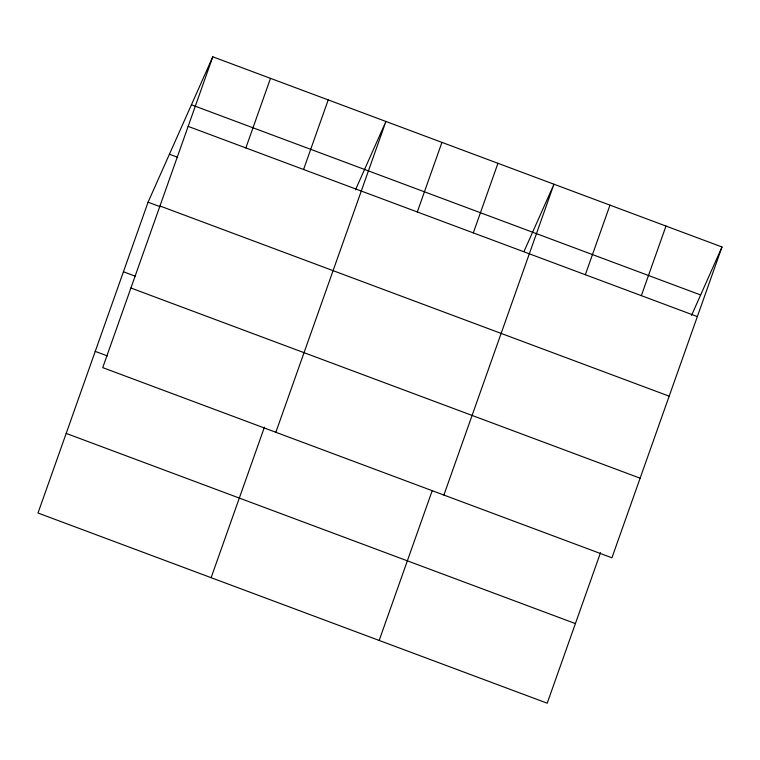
<?xml version="1.0" encoding="UTF-8"?>
<svg xmlns="http://www.w3.org/2000/svg" width="760" height="760" viewBox="0 0 760 760"><rect width="100%" height="100%" fill="white"/><g stroke="black" fill="none" stroke-linecap="round" stroke-linejoin="round"><path stroke-width="1.14" d="M212.791 56.8L102.723 367.622L611.933 557.802L722 246.981L212.791 56.8L148.067 202.198L38 513.019L547.209 703.2L600.524 552.653M245.86 147.934L270.493 78.356M303.572 169.489L328.206 99.912M211.128 577.676L264.442 427.13M275.851 432.278L385.918 121.467L355.471 189.867M417.297 211.964L441.93 142.386M473.309 232.883L497.942 163.305M379.173 640.433L432.088 490.998M443.897 495.036L553.964 184.224L523.991 251.55M585.333 274.721L609.976 205.143M641.345 295.649L665.988 226.062M691.553 315.381L722 246.981M191.425 104.785L700.644 294.966M188.148 126.378L697.357 316.569M169.423 154.223L177.194 157.12M159.961 205.989L669.17 396.169M148.067 202.198L160.274 206.758M123.424 271.776L135.632 276.336M130.91 288.012L640.129 478.192M95.237 351.386L107.445 355.946M66.186 433.409L575.406 623.589"/></g></svg>
